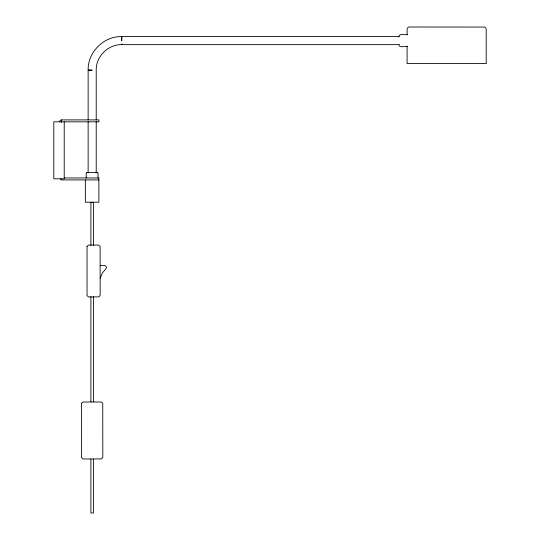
<?xml version="1.0" encoding="UTF-8"?>
<svg xmlns="http://www.w3.org/2000/svg" width="540" height="540" viewBox="0 0 540 540"><rect width="100%" height="100%" fill="white"/><g stroke="black" fill="none" stroke-linecap="round" stroke-linejoin="round"><path stroke-width="0.81" d="M85.347 179.921L85.347 202.21L98.881 202.21L98.881 177.964L64.213 177.964M86.191 177.984L86.198 173.191L86.974 172.463M98.037 177.984L98.03 173.191L97.186 172.456M399.04 36.558L121.75 36.558L121.75 40.601L121.615 36.565C103.754 36.187 87.764 52.178 88.142 70.038L92.178 70.173L88.135 70.173L88.135 119.86M398.878 36.929C398.905 32.609 405.479 35.384 407.781 34.655M59.576 121.831L60.142 120.461L61.513 119.894L98.881 119.894L98.881 121.831L53.804 121.831L53.804 178.814L64.213 178.814L64.213 121.831M100.163 278.35L102.499 272.808L106.029 268.663L106.562 267.307L105.746 266.092L104.369 265.538L100.163 265.424M121.75 44.638C108.054 44.307 95.816 56.612 96.215 70.301L96.215 119.927M121.885 44.638L399.04 44.638M407.781 46.562C405.5 45.698 399.229 48.62 398.891 44.537M86.933 172.463L97.146 172.456M98.881 179.921L60.851 179.908L60.851 178.612M121.615 36.565L121.635 37.105M407.093 34.513L407.153 28.262L408.8 27L484.933 27.061L486.196 28.701L486.196 63.572L407.093 63.572L407.093 46.136M121.75 36.558L121.75 37.098M96.215 121.615L96.215 172.922M93.454 245.322L93.454 202.392L90.902 202.392L90.902 245.322M93.454 296.669L93.454 401.888M93.454 459.128L93.454 513L90.902 513L90.902 459.128M90.902 296.669L90.902 401.888M88.135 121.541L88.135 172.915M61.513 119.894L61.513 122.418M87.041 246.335L87.041 295.691L88.681 296.953L98.901 296.892L100.163 295.252L100.109 246.335L98.462 245.072L88.681 245.072L87.041 246.335M81.601 403.252L81.601 457.711L83.248 458.973L101.547 458.919L102.809 457.272L102.749 403.252L101.102 401.99L83.248 401.99L81.601 403.252M121.865 44.098L121.75 44.503L121.865 44.098"/></g></svg>
